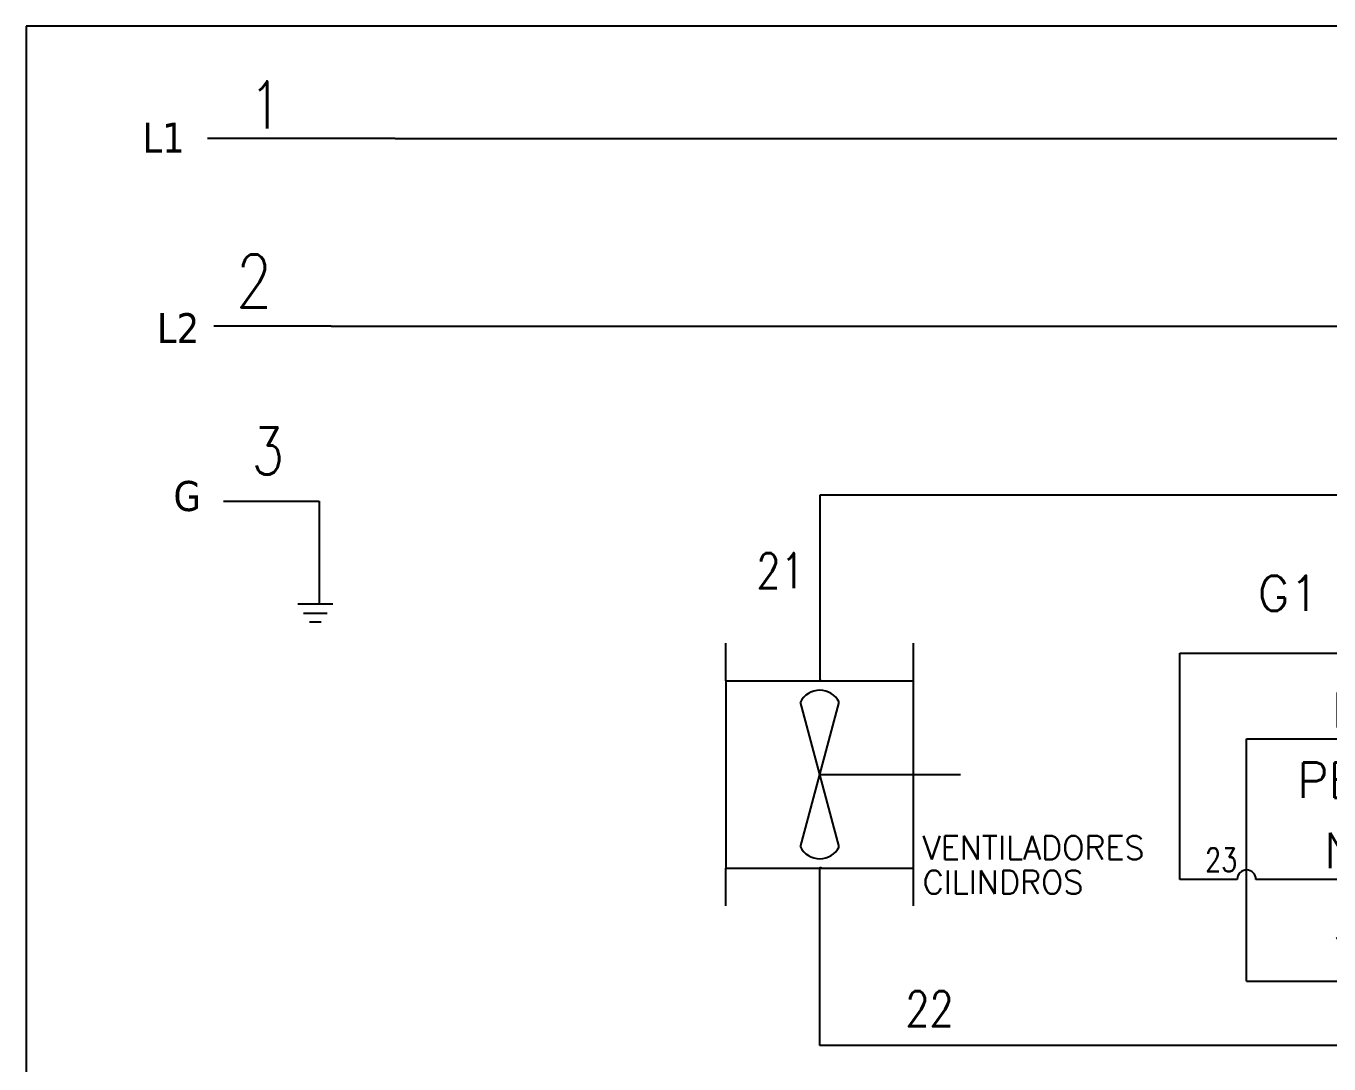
# Model space of a CAD drawing. Header units: millimetres. Extents: x 123.5 to 144.3, y 105.4 to 121.6.
# Drawn here: x 123.51 to 130.45, y 116.05 to 121.59 of the extents above; entities that cross this region are included whole.
import ezdxf
from ezdxf.enums import TextEntityAlignment as Align

# ---------------------------------------------------------------- set-up
doc = ezdxf.new("R2010")
doc.units = ezdxf.units.MM
for name, color, linetype in [('BLK_12AWG', 7, 'Continuous'), ('DESC', 250, 'Continuous'), ('MISC', 7, 'Continuous'), ('SYMS', 7, 'Continuous'), ('TAGS', 250, 'Continuous'), ('TERMS', 250, 'Continuous'), ('WIREFIXED', 7, 'Continuous'), ('WIRES', 7, 'Continuous')]:
    doc.layers.add(name, color=color, linetype=linetype)
doc.layers.add('WIRENO', color=7, linetype='Continuous', true_color=0x000000)
doc.styles.get("Standard").update_dxf_attribs({"font": 'tahoma.ttf'})
doc.styles.add('WD', font='romans.shx')
doc.styles.add('WD_IEC', font='isocp2.shx', dxfattribs={"width": 0.9, "height": 4})

# ---------------------------------------------------------------- blocks, each defined once
blk = doc.blocks.new('VGND2')
for p, q in [((0.09375, 0), (-0.09375, 0)), ((-0.0625, -0.046875), (0.0625, -0.046875)), ((-0.03125, -0.09375), (0.03125, -0.09375))]:
    blk.add_line(p, q)
at = {"style": 'WD', "flags": 1}
blk.add_attdef('X2TERM01', (0, 0), '', height=0.01, dxfattribs=at)
blk = doc.blocks.new('WD_WNH')
at = {"linetype": 'Continuous', "style": 'WD', "width": 0.8}
blk.add_attdef('WIRENO', text='', height=0.125, dxfattribs=at).set_placement((0, 0.0625), align=Align.CENTER)
at = {"style": 'WD', "flags": 1}
for tag, p in [('W01USER', (0, 0.0781)), ('W02USER', (0, 0.0703)), ('W03USER', (0, 0.0625)), ('W04USER', (0, 0.0547)), ('W05USER', (0, 0.0469)), ('W06USER', (0, 0.0391)), ('W07USER', (0, 0.0312)), ('W08USER', (0, 0.0234)), ('W09USER', (0, 0.0156)), ('W10USER', (0, 0.0078))]:
    blk.add_attdef(tag, text='', height=0.005, dxfattribs=at).set_placement(p, align=Align.CENTER)
blk = doc.blocks.new('HPW1_1PH')
for p, q in [((0, -0.625), (0.625, 0.125)), ((0.4066, -0.4373), (0.5317, -0.4373)), ((0.4066, -0.4686), (0.4535, -0.4686)), ((0.5317, -0.4686), (0.4848, -0.4686))]:
    blk.add_line(p, q)
blk.add_lwpolyline([(0.625, 0.125), (0, 0.125), (0, -0.625), (0.625, -0.625)], close=True)
for centre, start, end in [((0.175, -0.0387), 36.8699, 143.1301), ((0.245, 0.0138), 216.8699, 323.1301)]:
    blk.add_arc(centre, 0.0438, start, end)
at = {"style": 'WD_IEC'}
blk.add_text('1', height=0.084, dxfattribs=at).set_placement((0.105, -0.0124), align=Align.MIDDLE_RIGHT)
at = {"style": 'WD', "width": 0.7}
for tag, p in [('INST', (-0.2843, 0.7938)), ('LOC', (-0.2843, 0.6242)), ('RATING1', (-0.2843, 0.285)), ('XREF', (-0.2843, -0.691)), ('DESC1', (-0.2843, -0.8472)), ('DESC2', (-0.2843, -1.0035)), ('DESC3', (-0.2843, -1.1578))]:
    blk.add_attdef(tag, text='', height=0.125, dxfattribs=at).set_placement(p, align=Align.CENTER)
at = {"style": 'WD'}
blk.add_attdef('TAG1', text='', height=0.125, dxfattribs=at).set_placement((-0.2843, 0.4546), align=Align.CENTER)
at = {"linetype": 'Continuous', "style": 'WD', "flags": 9}
for tag, p in [('CAT', (0.8888, 0.2765)), ('MFG', (0.8868, 0.2571)), ('ASSYCODE', (0.8871, -0.5638))]:
    blk.add_attdef(tag, text='', height=0.01, dxfattribs=at).set_placement(p, align=Align.CENTER)
at = {"linetype": 'Continuous', "style": 'WD', "flags": 8}
for tag, p in [('TERM01', (-0.04, 0.04)), ('TERM04', (1.3525, -0.085)), ('TERM02', (-0.04, -0.2098)), ('TERM05', (1.3525, -0.335)), ('TERM03', (-0.04, -0.46))]:
    blk.add_attdef(tag, text='', height=0.125, dxfattribs=at).set_placement(p, align=Align.RIGHT)
at = {"style": 'WD'}
for tag, p, height, flags in [('X4TERM01', (0, 0), 0.0125, 1), ('X1TERM04', (0.625, -0.125), 0.0125, 1), ('X4TERM02', (0, -0.2498), 0.0125, 1), ('X1TERM05', (0.625, -0.375), 0.0125, 1), ('X4TERM03', (0, -0.5), 0.0125, 1), ('FAMILY', (0.8618, -0.4829), 0.01, 9)]:
    blk.add_attdef(tag, p, '', height=height, dxfattribs=dict(at, flags=flags))
blk = doc.blocks.new('HM1_AXIAL_FLOW_FAN1')
for p, q in [((-0.5, 0.5), (-0.5, 0.7)), ((0.5, 0.5), (0.5, 0.7)), ((-0.5, 0.5), (0.5, 0.5)), ((-0.5, 0.5), (-0.5, -0.5)), ((0.5, -0.5), (0.5, 0.5)), ((-0.1035, -0.3864), (0.1035, 0.3864)), ((0.1035, -0.3864), (-0.1035, 0.3864)), ((0, 0), (0.75, 0)), ((-0.5, -0.5), (0.5, -0.5)), ((-0.5, -0.7), (-0.5, -0.5)), ((0.5, -0.7), (0.5, -0.5))]:
    blk.add_line(p, q)
for centre, start, end in [((0, 0.3333), 27.1247, 152.8753), ((0, -0.3333), 207.1247, 332.8753)]:
    blk.add_arc(centre, 0.1163, start, end)
at = {"style": 'WD'}
for tag, height, p in [('INST', 0.125, (-0.6584, 0.9141)), ('LOC', 0.125, (-0.6599, 0.7377)), ('TAG1', 0.125, (-0.6584, 0.5443)), ('TERM01', 0.0625, (-0.5105, 0.0158))]:
    blk.add_attdef(tag, text='', height=height, dxfattribs=at).set_placement(p, align=Align.RIGHT)
for tag, p, height in [('TERM04', (0.0085, 0.5105), 0.0625), ('X2TERM04', (0, 0.5), 0.005), ('TERM03', (0.5108, 0.0122), 0.0625), ('X4TERM01', (-0.5, 0), 0.01), ('X1TERM03', (0.5, 0), 0.005), ('RATING1', (0.5488, -0.2366), 0.125), ('DESC1', (0.5488, -0.4531), 0.125), ('X8TERM02', (0, -0.5), 0.005), ('TERM02', (0.0022, -0.5726), 0.0625), ('DESC2', (0.5488, -0.6371), 0.125), ('DESC3', (0.5488, -0.827), 0.125), ('WDTAGALT', (0.5689, -1.0055), 0.125)]:
    blk.add_attdef(tag, p, '', height=height, dxfattribs=at)
blk.add_attdef('XREF', text='', height=0.0625, rotation=0.0625, dxfattribs=at).set_placement((0.7262, 0.5576), align=Align.TOP_CENTER)
at = {"style": 'WD', "flags": 1}
for tag, p in [('FAMILY', (-0.5868, -0.2776)), ('CAT', (-0.5868, -0.3218)), ('MFG', (-0.5851, -0.3534)), ('WDTYPE', (-0.572, -0.4187)), ('ASSYCODE', (-0.557, -0.3825))]:
    blk.add_attdef(tag, text='', height=0.01, dxfattribs=at).set_placement(p, align=Align.CENTER)
blk = doc.blocks.new('WD_WNV')
at = {"style": 'WD', "flags": 1}
for tag, p in [('W01USER', (-0.0625, 0.0938)), ('W02USER', (-0.0625, 0.0859)), ('W03USER', (-0.0625, 0.0781)), ('W04USER', (-0.0625, 0.0703)), ('W05USER', (-0.0625, 0.0625)), ('W06USER', (-0.0625, 0.0547)), ('W07USER', (-0.0625, 0.0469)), ('W08USER', (-0.0625, 0.0391)), ('W09USER', (-0.0625, 0.0312)), ('W10USER', (-0.0625, 0.0234))]:
    blk.add_attdef(tag, text='', height=0.005, dxfattribs=at).set_placement(p, align=Align.CENTER)
at = {"linetype": 'Continuous', "style": 'WD', "width": 0.8}
blk.add_attdef('WIRENO', text='', height=0.125, dxfattribs=at).set_placement((-0.05, 0), align=Align.MIDDLE_RIGHT)

msp = doc.modelspace()

# ---------------------------------------------------------------- linework, layer by layer
at = {"color": 7, "linetype": 'Continuous'}
for p, q in [((144.2555, 121.5905), (123.5055, 121.5905)), ((123.5055, 121.5905), (123.5055, 105.4055))]:
    msp.add_line(p, q, dxfattribs=at)
at = {"layer": 'BLK_12AWG'}
for p, q in [((125.4737, 120.9901), (125.0987, 120.9901)), ((125.4737, 120.9901), (125.7226, 120.9901)), ((125.7226, 120.9901), (132.3992, 120.99)), ((125.5079, 119.9899), (125.8424, 119.9899)), ((125.7911, 119.9899), (132.6038, 119.99))]:
    msp.add_line(p, q, dxfattribs=at)
at = {"layer": 'WIRES'}
for p, q in [((125.0987, 120.9901), (124.4733, 120.9901)), ((125.1329, 119.9899), (124.5075, 119.9899)), ((125.1329, 119.9899), (125.5079, 119.9899)), ((132.0532, 119.0877), (127.7378, 119.0877)), ((127.7378, 119.0877), (127.7378, 118.0984)), ((124.5586, 119.0568), (125.0687, 119.0568)), ((125.0687, 119.0568), (125.0687, 118.5065)), ((129.658, 117.0388), (129.658, 118.2455)), ((129.658, 118.2455), (132.0032, 118.2455)), ((130.014, 116.4963), (130.014, 117.7888)), ((130.014, 117.7888), (130.664, 117.7888)), ((127.7378, 116.1525), (127.7378, 117.0984)), ((129.964, 117.0388), (129.658, 117.0388)), ((130.664, 117.0388), (130.064, 117.0388)), ((130.014, 116.4963), (132.0463, 116.4963)), ((132.0963, 116.1525), (127.7378, 116.1525))]:
    msp.add_line(p, q, dxfattribs=at)
msp.add_arc((130.014, 117.0388), 0.05, 0, 180, dxfattribs=at)

# ---------------------------------------------------------------- block references
at = {"layer": 'SYMS'}
ref = msp.add_blockref('HPW1_1PH', (130.664, 117.7888), dxfattribs=dict(at, xscale=1.5, yscale=1.5, zscale=1.5))
ref.add_attrib('TERM01', 'L', dxfattribs={"layer": 'TERMS', "linetype": 'Continuous', "height": 0.1875, "style": 'WD', "flags": 8}).set_placement((130.604, 117.8488), align=Align.RIGHT)
ref.add_attrib('TERM02', 'PE', dxfattribs={"layer": 'TERMS', "linetype": 'Continuous', "height": 0.1875, "style": 'WD', "flags": 8}).set_placement((130.604, 117.4741), align=Align.RIGHT)
ref.add_attrib('TERM03', 'N', dxfattribs={"layer": 'TERMS', "linetype": 'Continuous', "height": 0.1875, "style": 'WD', "flags": 8}).set_placement((130.604, 117.0988), align=Align.RIGHT)
ref.add_attrib('TERM04', '+', dxfattribs={"layer": 'TERMS', "linetype": 'Continuous', "height": 0.1875, "style": 'WD', "flags": 8}).set_placement((132.6928, 117.6613), align=Align.RIGHT)
ref.add_attrib('TERM05', 'M', dxfattribs={"layer": 'TERMS', "linetype": 'Continuous', "height": 0.1875, "style": 'WD', "flags": 8}).set_placement((132.6928, 117.2863), align=Align.RIGHT)
ref.add_attrib('TAG1', 'G1', dxfattribs={"layer": 'TAGS', "height": 0.1875, "style": 'WD'}).set_placement((130.2376, 118.4708), align=Align.CENTER)
ref.add_attrib('DESC1', '12V', dxfattribs={"layer": 'DESC', "height": 0.1875, "style": 'WD', "width": 0.7}).set_placement((130.6232, 116.5697), align=Align.CENTER)
msp.add_blockref('VGND2', (125.0483, 118.5065), dxfattribs=at)
ref = msp.add_blockref('HM1_AXIAL_FLOW_FAN1', (127.7378, 117.5984), dxfattribs=at)
ref.add_attrib('DESC1', 'VENTILADORES', (128.2865, 117.1453), dxfattribs={"layer": 'DESC', "height": 0.125, "style": 'WD'})
ref.add_attrib('DESC2', 'CILINDROS', (128.2865, 116.9614), dxfattribs={"layer": 'DESC', "height": 0.125, "style": 'WD'})
ref.add_attrib('X8TERM02', '22', (127.7378, 117.0984), dxfattribs={"layer": 'MISC', "height": 0.005, "style": 'WD'})
ref.add_attrib('X2TERM04', '21', (127.7378, 118.0984), dxfattribs={"layer": 'MISC', "height": 0.005, "style": 'WD'})
at = {"layer": 'WIREFIXED'}
ref = msp.add_blockref('WD_WNH', (124.7215, 119.9494), dxfattribs=dict(at, xscale=2.25, yscale=2.25, zscale=2.25))
ref.add_attrib('WIRENOF', '2', dxfattribs={"linetype": 'Continuous', "height": 0.2812, "style": 'WD', "width": 0.8}).set_placement((124.7215, 120.09), align=Align.CENTER)
ref = msp.add_blockref('WD_WNV', (130.014, 117.1425), dxfattribs=at)
ref.add_attrib('WIRENOF', '23', dxfattribs={"linetype": 'Continuous', "height": 0.125, "style": 'WD', "width": 0.8}).set_placement((129.964, 117.1425), align=Align.MIDDLE_RIGHT)
at = {"layer": 'WIRENO'}
ref = msp.add_blockref('WD_WNH', (124.7835, 120.8619), dxfattribs=dict(at, xscale=2, yscale=2, zscale=2))
ref.add_attrib('WIRENO', '1', dxfattribs={"linetype": 'Continuous', "height": 0.25, "style": 'WD', "width": 0.8}).set_placement((124.7825, 121.0448), align=Align.CENTER)
ref = msp.add_blockref('WD_WNH', (124.8085, 118.9225), dxfattribs=dict(at, xscale=2, yscale=2, zscale=2))
ref.add_attrib('WIRENO', '3', dxfattribs={"linetype": 'Continuous', "height": 0.25, "style": 'WD', "width": 0.8}).set_placement((124.7945, 119.1992), align=Align.CENTER)
ref = msp.add_blockref('WD_WNH', (129.8982, 119.0314), dxfattribs=dict(at, xscale=1.5, yscale=1.5, zscale=1.5))
ref.add_attrib('WIRENO', '21', dxfattribs={"linetype": 'Continuous', "height": 0.1875, "style": 'WD', "width": 0.8}).set_placement((127.5287, 118.5914), align=Align.CENTER)
ref = msp.add_blockref('WD_WNH', (131.869, 117.2027), dxfattribs=dict(at, xscale=1.5, yscale=1.5, zscale=1.5))
ref.add_attrib('WIRENO', '22', dxfattribs={"linetype": 'Continuous', "height": 0.1875, "style": 'WD', "width": 0.8}).set_placement((128.3231, 116.2557), align=Align.CENTER)

# ---------------------------------------------------------------- texts
at = {"char_height": 0.16, "attachment_point": 1}
for s, insert in [('L1', (124.1264, 121.075)), ('L2', (124.2034, 120.0591)), ('G', (124.2917, 119.1638))]:
    msp.add_mtext_dynamic_manual_height_columns(s, width=0.371937, gutter_width=0.05, heights=[0], dxfattribs=dict(at, insert=insert))

doc.saveas('drawing.dxf')
